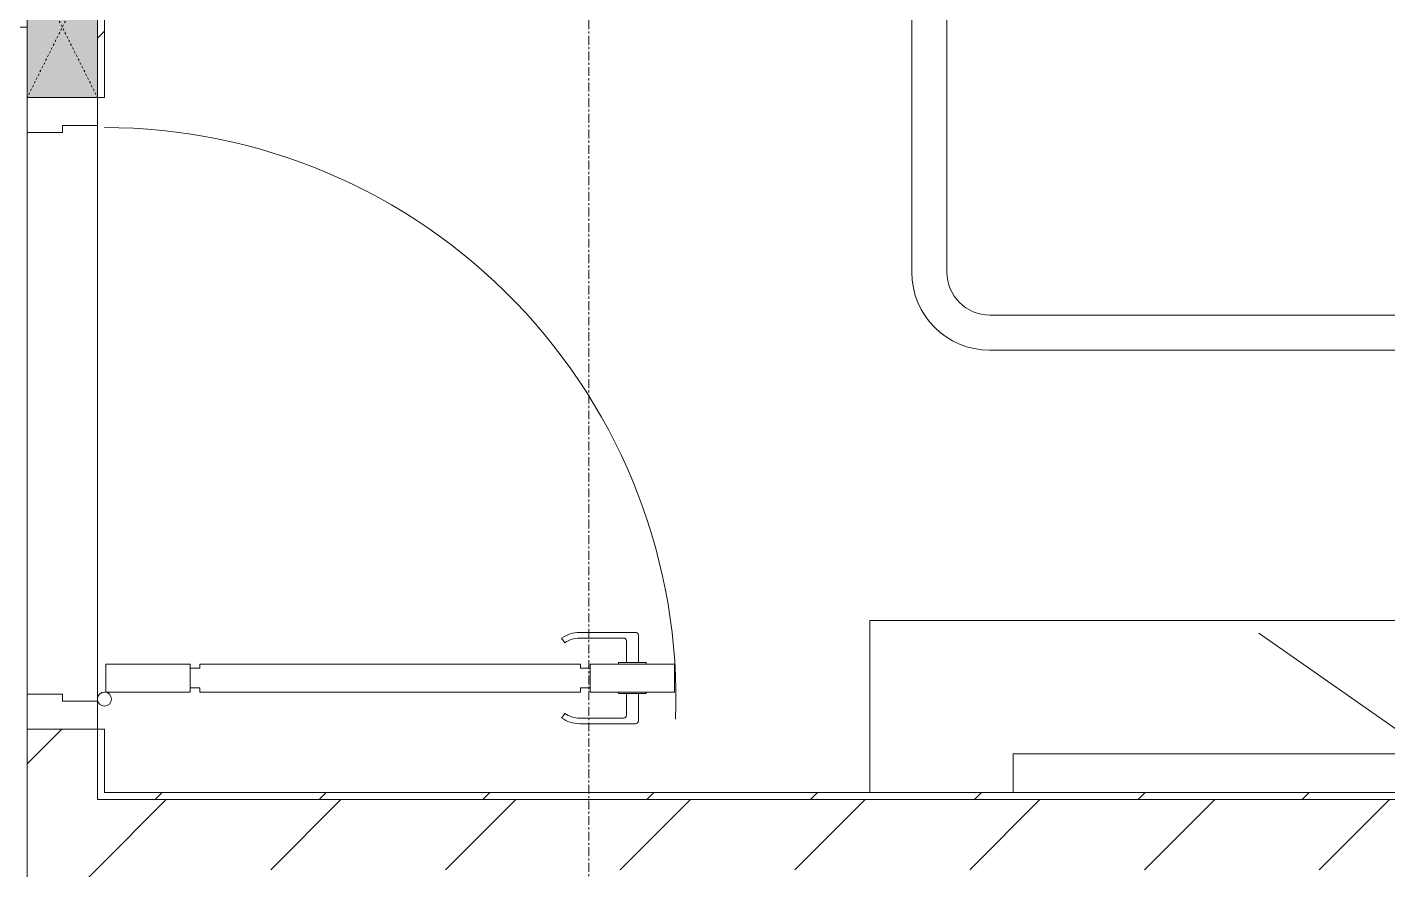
# Model space of a CAD drawing. Header units: millimetres. Extents: x 5356 to 209803, y -16346 to 109894.
# Drawn here: x 38053 to 39991, y 75237 to 76437 of the extents above; entities that cross this region are included whole.
import ezdxf

# ---------------------------------------------------------------- set-up
doc = ezdxf.new("R2010")
doc.units = ezdxf.units.MM
doc.linetypes.add('Dash', pattern=[6, 3, -3])
doc.linetypes.add('Grid Line', pattern=[22.225, 12.7, -3.175, 3.175, -3.175])
for name, color, linetype, lineweight in [('0-1', 7, 'Continuous', 5), ('A-DETL-GENF-1', 9, 'Continuous', 9), ('A-DOOR-1', 9, 'Continuous', 9), ('A-FLOR-1', 9, 'Continuous', 9), ('A-WALL-1', 253, 'Continuous', 18), ('A-WALL-2', 9, 'Continuous', 9), ('A-WALL-PATT-1', 10, 'Continuous', 9), ('A-WALL-PATT-2', 9, 'Continuous', 9), ('I-FURN-1', 9, 'Continuous', 9), ('I-WALL-1', 253, 'Continuous', 18), ('S-COLS-2', 253, 'Continuous', 18), ('S-COLS-3', 9, 'Continuous', 9), ('S-COLS-HDLN-1', 9, 'Dash', 9), ('S-GRID-1', 1, 'Grid Line', 9)]:
    doc.layers.add(name, color=color, linetype=linetype, lineweight=lineweight)
pattern_1 = [(45, (0, 0), (-124.4508, 124.4508), [])]
pattern_2 = [(45, (0, 0), (-116.67262, 116.67262), [])]

# ---------------------------------------------------------------- blocks, each defined once
blk = doc.blocks.new('DOOR_CW_01 CANH MO-PANEL KINH - DIW_01-900x2200-CỬA GỖ VÂN LAMINATE-553375-TKCS_MB ĐỊNH VỊ MỐC TỌA ĐỘ CÔNG TRÌNH')
at = {"layer": 'A-DETL-GENF-1'}
for p, q in [((-397, -182), (-397, -62)), ((-397, -62), (-357, -62)), ((-357, -62), (-357, -182)), ((-357, -182), (-397, -182)), ((-391, -196), (-391, -182)), ((-391, -182), (-363, -182)), ((-363, -182), (-363, -196)), ((-397, -196), (-391, -196)), ((-397, -738), (-397, -196)), ((-357, -196), (-363, -196)), ((-357, -196), (-357, -738)), ((-433.9, -711.2), (-427.3, -715.8)), ((-320.1, -711.2), (-326.7, -715.8)), ((-442, -737), (-442, -816.5)), ((-434, -799.5), (-434, -737)), ((-397, -738), (-391, -738)), ((-357, -752), (-397, -752)), ((-397, -752), (-397, -872)), ((-391, -752), (-391, -738)), ((-363, -752), (-391, -752)), ((-357, -738), (-363, -738)), ((-363, -738), (-363, -752)), ((-357, -872), (-357, -752)), ((-320, -799.5), (-320, -737)), ((-312, -737), (-312, -816.5)), ((-399, -792.2), (-399, -831.8)), ((-397, -792.2), (-399, -792.2)), ((-397, -792.2), (-397, -831.8)), ((-357, -792.2), (-357, -831.8)), ((-357, -792.2), (-355, -792.2)), ((-355, -792.2), (-355, -831.8)), ((-399, -803.5), (-430, -803.5)), ((-355, -803.5), (-324, -803.5)), ((-399, -820.5), (-438, -820.5)), ((-399, -831.8), (-397, -831.8)), ((-355, -831.8), (-357, -831.8)), ((-355, -820.5), (-316, -820.5)), ((-397, -872), (-357, -872))]:
    blk.add_line(p, q, dxfattribs=at)
blk.add_circle((-407, -60), 10, dxfattribs=at)
for centre, radius, start, end in [((-407, -60), 814, 268, 0), ((-397, -737), 45, 145, 180), ((-397, -737), 37, 145, 180), ((-357, -737), 37, 0, 35), ((-357, -737), 45, 360, 35), ((-430, -799.5), 4, 180, 270), ((-324, -799.5), 4, 270, 0), ((-438, -816.5), 4, 180, 270), ((-316, -816.5), 4, 270, 0)]:
    blk.add_arc(centre, radius, start, end, dxfattribs=at)
at = {"layer": 'A-DOOR-1'}
for p, q in [((-450, -50), (-450, 50)), ((-450, 50), (-400, 50)), ((-400, 50), (-400, 0)), ((400, 0), (400, 50)), ((400, 50), (450, 50)), ((450, 50), (450, -50)), ((-410, 0), (-410, -50)), ((-400, 0), (-410, 0)), ((410, 0), (400, 0)), ((410, -50), (410, 0)), ((-410, -50), (-450, -50)), ((-407, -50), (-382, -50)), ((450, -50), (410, -50))]:
    blk.add_line(p, q, dxfattribs=at)
blk = doc.blocks.new('G1_SOF - BO TRU - 100x200-V119-TKCS_MB ĐỊNH VỊ MỐC TỌA ĐỘ CÔNG TRÌNH')
at = {"layer": 'S-COLS-3'}
blk.add_hatch(color=256, dxfattribs=at).paths.add_polyline_path([(0, -100), (50, -100), (50, 100), (-50, 100), (-50, -100)])
at = {"layer": 'S-COLS-2'}
for p, q in [((50, 100), (-50, 100)), ((-50, 100), (-50, -100)), ((50, -100), (50, 100))]:
    blk.add_line(p, q, dxfattribs=at)
at = {"layer": 'S-COLS-HDLN-1'}
for p, q in [((50, 100), (-50, -100)), ((-50, 100), (50, -100))]:
    blk.add_line(p, q, dxfattribs=at)
blk = doc.blocks.new('GIUONG NGU-2TAB-1600x2000 - GIUONG NGU-2TAB-1600x2000-842839-TKCS_MB ĐỊNH VỊ MỐC TỌA ĐỘ CÔNG TRÌNH')
at = {"layer": 'I-FURN-1'}
for p, q in [((458.5, -50), (458.5, -1938.9)), ((458.5, -1938.9), (458.5, -50)), ((508.5, -1938.9), (508.5, -100)), ((1997.1, -2000), (569.6, -2000)), ((569.6, -2050), (1997.1, -2050)), ((1997.1, -2050), (569.6, -2050))]:
    blk.add_line(p, q, dxfattribs=at)
for radius in [111.1, 111.1, 61.1]:
    blk.add_arc((569.6, -1938.9), radius, 180, 270, dxfattribs=at)
blk = doc.blocks.new('RES_BAN AN - RES_BAN AN-V122-TKCS_MB ĐỊNH VỊ MỐC TỌA ĐỘ CÔNG TRÌNH')
at = {"layer": 'I-FURN-1'}
for p, q in [((0, 250), (1600, 250)), ((0, 5), (0, 250)), ((1600, 250), (1600, 5))]:
    blk.add_line(p, q, dxfattribs=at)
blk = doc.blocks.new('KE TIVI-2 - KE TIVI-2-V123-TKCS_MB ĐỊNH VỊ MỐC TỌA ĐỘ CÔNG TRÌNH')
at = {"layer": 'I-FURN-1'}
for p, q in [((0, 60), (-245.7, 232.1)), ((213, 209.1), (0, 60)), ((-595.6, 60), (595.6, 60)), ((-595.6, 5), (-595.6, 60)), ((595.6, 60), (595.6, 5))]:
    blk.add_line(p, q, dxfattribs=at)
blk = doc.blocks.new('NCV_TKTC_TANG 1_rvt-1-TKCS_MB ĐỊNH VỊ MỐC TỌA ĐỘ CÔNG TRÌNH')
at = {"layer": 'A-WALL-PATT-1'}
h = blk.add_hatch(dxfattribs=at)
h.set_pattern_fill('FP_2', color=256, style=0, pattern_type=2)
h.set_pattern_definition(pattern_1)
h.paths.add_polyline_path([(38152.6, 73436.9), (38152.6, 74337), (38052.6, 74337), (38052.6, 73436.9)])
h.paths.add_polyline_path([(38152.6, 75137), (38152.6, 75437), (38052.6, 75437), (38052.6, 75137), (38102.6, 75137)])
h = blk.add_hatch(dxfattribs=at)
h.set_pattern_fill('FP_2', color=256, style=0, pattern_type=2)
h.set_pattern_definition(pattern_1)
h.paths.add_polyline_path([(39551.2, 75236.9), (40052.6, 75236.9), (40052.6, 75336.9), (38152.6, 75336.9), (38152.6, 75236.9), (39248.6, 75236.9)])
h = blk.add_hatch(dxfattribs=at)
h.set_pattern_fill('FP_2', color=256, style=0, pattern_type=2)
h.set_pattern_definition(pattern_1)
h.paths.add_polyline_path([(40052.6, 73436.9), (40052.6, 75236.9), (39952.6, 75236.9), (39952.6, 73436.9)])
at = {"layer": 'A-WALL-PATT-2'}
h = blk.add_hatch(dxfattribs=at)
h.set_pattern_fill('FP_3', color=256, style=0, pattern_type=2)
h.set_pattern_definition(pattern_2)
h.paths.add_polyline_path([(38162.6, 75346.9), (38162.6, 75437), (38152.6, 75437), (38152.6, 75346.9)])
h.paths.add_polyline_path([(38162.6, 76337), (38162.6, 77876.9), (38152.6, 77876.9), (38152.6, 76337)])
h = blk.add_hatch(dxfattribs=at)
h.set_pattern_fill('FP_3', color=256, style=0, pattern_type=2)
h.set_pattern_definition(pattern_2)
h.paths.add_polyline_path([(41852.6, 75336.9), (42452.6, 75336.9), (42452.6, 75346.9), (41752.6, 75346.9), (41752.6, 75336.9)])
h.paths.add_polyline_path([(40459, 75336.9), (40952.6, 75336.9), (40952.6, 75346.9), (38152.6, 75346.9), (38152.6, 75336.9), (40052.6, 75336.9)])
at = {"layer": 'A-FLOR-1'}
for p, q in [((38052.6, 75487), (38052.6, 76287)), ((38152.6, 76297), (38152.6, 75477))]:
    blk.add_line(p, q, dxfattribs=at)
at = {"layer": 'A-WALL-1'}
for p, q in [((38042.6, 76436.9), (38052.6, 76436.9)), ((38152.6, 75336.9), (38152.6, 75346.9)), ((40052.6, 75336.9), (38152.6, 75336.9))]:
    blk.add_line(p, q, dxfattribs=at)
at = {"layer": 'A-WALL-2'}
for p, q in [((38052.6, 75487), (38052.6, 76287)), ((38152.6, 76297), (38152.6, 75477)), ((38052.6, 75437), (38052.6, 75137)), ((38152.6, 75346.9), (38152.6, 75437)), ((38152.6, 75437), (38152.6, 75346.9))]:
    blk.add_line(p, q, dxfattribs=at)
at = {"layer": 'I-WALL-1'}
for p, q in [((38162.6, 76337), (38162.6, 77876.9)), ((38152.6, 76337), (38162.6, 76337)), ((38162.6, 75437), (38152.6, 75437)), ((38162.6, 75346.9), (38162.6, 75437)), ((38152.6, 75346.9), (38152.6, 75336.9)), ((38152.6, 75336.9), (40052.6, 75336.9)), ((40952.6, 75346.9), (38162.6, 75346.9))]:
    blk.add_line(p, q, dxfattribs=at)
at = {"layer": 'A-DOOR-1', "rotation": 89.99999999999908}
blk.add_blockref('DOOR_CW_01 CANH MO-PANEL KINH - DIW_01-900x2200-CỬA GỖ VÂN LAMINATE-553375-TKCS_MB ĐỊNH VỊ MỐC TỌA ĐỘ CÔNG TRÌNH', (38102.6, 75887), dxfattribs=at)
at = {"layer": 'I-FURN-1'}
for name, p in [('GIUONG NGU-2TAB-1600x2000 - GIUONG NGU-2TAB-1600x2000-842839-TKCS_MB ĐỊNH VỊ MỐC TỌA ĐỘ CÔNG TRÌNH', (38854.1, 78026.9)), ('RES_BAN AN - RES_BAN AN-V122-TKCS_MB ĐỊNH VỊ MỐC TỌA ĐỘ CÔNG TRÌNH', (39252.6, 75342)), ('KE TIVI-2 - KE TIVI-2-V123-TKCS_MB ĐỊNH VỊ MỐC TỌA ĐỘ CÔNG TRÌNH', (40052.6, 75342))]:
    blk.add_blockref(name, p, dxfattribs=at)
at = {"layer": 'S-COLS-3'}
blk.add_blockref('G1_SOF - BO TRU - 100x200-V119-TKCS_MB ĐỊNH VỊ MỐC TỌA ĐỘ CÔNG TRÌNH', (38102.6, 76436.9), dxfattribs=at)

msp = doc.modelspace()

# ---------------------------------------------------------------- linework, layer by layer
at = {"layer": 'S-GRID-1'}
msp.add_line((38852.6, 20960.6), (38852.6, 80482.7), dxfattribs=at)

# ---------------------------------------------------------------- block references
at = {"layer": '0-1'}
msp.add_blockref('NCV_TKTC_TANG 1_rvt-1-TKCS_MB ĐỊNH VỊ MỐC TỌA ĐỘ CÔNG TRÌNH', (0, 0), dxfattribs=at)

doc.saveas('drawing.dxf')
